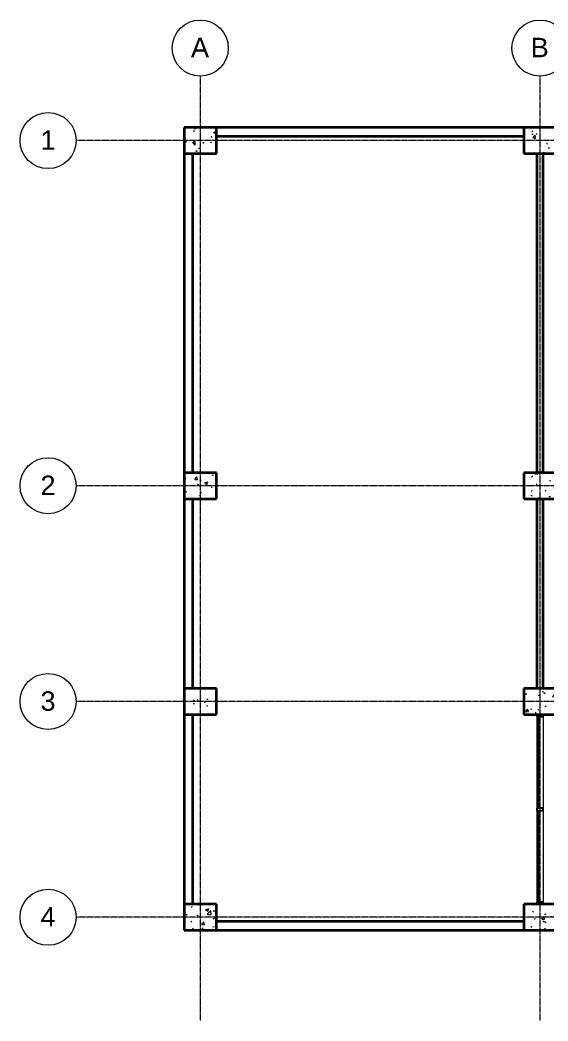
# Model space of a CAD drawing. Header units: millimetres. Extents: x -19238 to 17067, y -6268 to 16930.
# Drawn here: x -19238 to -7007, y -6268 to 16930 of the extents above; entities that cross this region are included whole.
import ezdxf

# ---------------------------------------------------------------- set-up
doc = ezdxf.new("R2010")
doc.units = ezdxf.units.MM
doc.linetypes.add('Grid Line', pattern=[22.225, 12.7, -3.175, 3.175, -3.175])
for name, color, linetype, lineweight in [('A-GLAZ-CURT', 52, 'Continuous', 9), ('A-GLAZ-CWMG', 51, 'Continuous', 9), ('A-WALL', 113, 'Continuous', 9), ('S-COLS', 52, 'Continuous', 9), ('S-GRID', 1, 'Continuous', 9), ('S-GRID-IDEN', 1, 'Continuous', 9)]:
    doc.layers.add(name, color=color, linetype=linetype, lineweight=lineweight)
doc.styles.add('Arial_1', font='arial.ttf', dxfattribs={"height": 450})

# ---------------------------------------------------------------- blocks, each defined once
blk = doc.blocks.new('M_Concrete-Rectangular-Column - 600 x 750mm-V3-Level 2')
at = {"layer": 'S-COLS'}
h = blk.add_hatch(dxfattribs=at)
h.set_pattern_fill('FP_4', color=256, style=0, pattern_type=2)
h.set_pattern_definition([(320, (3862.6, -7192.9), (-63.756, -728.737), [76.2, -838.2]), (265, (3862.6, -7192.9), (764.23, 140.97), [60.96, -670.56]), (10.451, (3857.3, -7253.6), (700.467, -587.77), [64.76, -712.36]), (316.184, (4065.8, -7192.9), (-168.17, -1084.32), [114.3, -1257.3]), (6.636, (4051.8, -7283.2), (989.71, -949.61), [97.14, -1068.54]), (261.184, (4065.8, -7192.9), (989.7, -949.62), [91.44, -1005.84]), (291, (4015, -7294.5), (-409.06, -606.458), [76.2, -838.2]), (236, (4015, -7294.5), (736.75, -247.21), [60.96, -670.56]), (341.451, (3980.94, -7345), (327.685, -853.67), [64.76, -712.36]), (307.5, (3862.63, -7192.87), (338.22, -12.355), [33.528, -628.904, 33.528, -647.192, -673.1]), (307.5, (3862.63, -7192.87), (338.22, -12.355), [-1343.152, 33.528, -639.572]), (277.5, (3862.63, -7192.87), (400.722, -267.279), [33.528, -354.584, 33.528, -613.664, -256.54]), (277.5, (3862.63, -7192.87), (400.722, -267.279), [-1035.304, 33.528, -223.012]), (237.5, (3862.63, -6966.3), (-22.915, -542.363), [33.528, -220.472, 33.528, -1810.512]), (237.5, (3862.63, -6966.3), (-22.915, -542.363), [-287.528, -758.952, 33.528, -1018.032]), (227.5, (3862.63, -6864.7), (101.707, -592.517), [33.528, -296.672, 33.528, -492.76, -746.76]), (227.5, (3862.63, -6864.7), (101.707, -592.517), [-856.49, 33.53, -713.23])])
h.paths.add_polyline_path([(-300, -375), (300, -375), (300, 375), (-300, 375)], flags=0)
at = {"layer": 'S-COLS', "lineweight": 35}
for p, q in [((300, 375), (-300, 375)), ((-300, 375), (-300, -375)), ((300, -375), (300, 375)), ((-300, -375), (300, -375))]:
    blk.add_line(p, q, dxfattribs=at)
blk = doc.blocks.new('M_Concrete-Rectangular-Column - 600 x 750mm-V4-Level 2')
at = {"layer": 'S-COLS'}
h = blk.add_hatch(dxfattribs=at)
h.set_pattern_fill('FP_5', color=256, style=0, pattern_type=2)
h.set_pattern_definition([(320, (3862.6, -15062.9), (-63.756, -728.737), [76.2, -838.2]), (265, (3862.6, -15062.9), (764.228, 140.97), [60.96, -670.56]), (10.451, (3857.3, -15123.6), (700.467, -587.77), [64.76, -712.36]), (316.184, (4065.8, -15062.9), (-168.17, -1084.316), [114.3, -1257.3]), (6.636, (4051.8, -15153.2), (989.71, -949.61), [97.14, -1068.54]), (261.184, (4065.8, -15062.9), (989.7, -949.62), [91.44, -1005.84]), (291, (4015, -15164.5), (-409.06, -606.458), [76.2, -838.2]), (236, (4015, -15164.5), (736.753, -247.21), [60.96, -670.56]), (341.451, (3980.94, -15215), (327.685, -853.668), [64.76, -712.36]), (307.5, (3862.63, -15062.87), (338.22, -12.3547), [33.528, -628.904, 33.528, -647.192, -673.1]), (307.5, (3862.63, -15062.87), (338.22, -12.3547), [-1343.152, 33.528, -639.572]), (277.5, (3862.63, -15062.87), (400.722, -267.279), [33.528, -354.584, 33.528, -870.204]), (277.5, (3862.63, -15062.87), (400.722, -267.279), [-421.64, -613.664, 33.528, -223.012]), (237.5, (3862.63, -14836.3), (-22.9153, -542.3633), [33.528, -220.472, 33.528, -1810.512]), (237.5, (3862.63, -14836.3), (-22.9153, -542.3633), [-287.528, -758.952, 33.528, -1018.032]), (227.5, (3862.63, -14734.7), (101.707, -592.517), [33.528, -296.672, 33.528, -1239.52]), (227.5, (3862.63, -14734.7), (101.707, -592.517), [-363.728, -492.76, 33.528, -713.232])])
h.paths.add_polyline_path([(-300, -375), (300, -375), (300, 375), (-300, 375)], flags=0)
at = {"layer": 'S-COLS', "lineweight": 35}
for p, q in [((300, 375), (-300, 375)), ((-300, 375), (-300, -375)), ((300, -375), (300, 375)), ((-300, -375), (300, -375))]:
    blk.add_line(p, q, dxfattribs=at)
blk = doc.blocks.new('M_Concrete-Rectangular-Column - 600 x 750mm-V8-Level 2')
at = {"layer": 'S-COLS'}
h = blk.add_hatch(dxfattribs=at)
h.set_pattern_fill('FP_9', color=256, style=0, pattern_type=2)
h.set_pattern_definition([(320, (-1137.4, -7192.9), (-63.756, -728.737), [76.2, -838.2]), (265, (-1137.4, -7192.9), (764.23, 140.97), [60.96, -670.56]), (10.451, (-1142.7, -7253.6), (700.467, -587.77), [64.76, -712.36]), (316.184, (-934.2, -7192.9), (-168.17, -1084.32), [114.3, -1257.3]), (6.636, (-948.2, -7283.2), (989.71, -949.61), [97.14, -1068.54]), (261.184, (-934.2, -7192.9), (989.7, -949.62), [91.44, -1005.84]), (291, (-985, -7294.5), (-409.06, -606.46), [76.2, -838.2]), (236, (-985, -7294.5), (736.75, -247.21), [60.96, -670.56]), (341.451, (-1019.06, -7345), (327.685, -853.67), [64.76, -712.36]), (307.5, (-1137.37, -7192.87), (338.22, -12.355), [33.528, -628.904, 33.528, -647.192, -673.1]), (307.5, (-1137.37, -7192.87), (338.22, -12.355), [-1343.152, 33.528, -639.572]), (277.5, (-1137.37, -7192.87), (400.722, -267.279), [33.528, -354.584, 33.528, -870.204]), (277.5, (-1137.37, -7192.87), (400.722, -267.279), [-421.64, -613.664, 33.528, -223.012]), (237.5, (-1137.37, -6966.3), (-22.915, -542.363), [33.528, -220.472, 33.528, -1810.512]), (237.5, (-1137.37, -6966.3), (-22.915, -542.363), [-287.528, -758.952, 33.528, -1018.032]), (227.5, (-1137.37, -6864.7), (101.707, -592.517), [33.53, -296.67, 33.53, -1239.52]), (227.5, (-1137.37, -6864.7), (101.707, -592.517), [-363.73, -492.76, 33.53, -713.23])])
h.paths.add_polyline_path([(-300, -375), (300, -375), (300, 375), (-300, 375)], flags=0)
at = {"layer": 'S-COLS', "lineweight": 35}
for p, q in [((300, 375), (-300, 375)), ((-300, 375), (-300, -375)), ((300, -375), (300, 375)), ((-300, -375), (300, -375))]:
    blk.add_line(p, q, dxfattribs=at)
blk = doc.blocks.new('M_Concrete-Rectangular-Column - 600 x 750mm-V9-Level 2')
at = {"layer": 'S-COLS'}
h = blk.add_hatch(dxfattribs=at)
h.set_pattern_fill('FP_10', color=256, style=0, pattern_type=2)
h.set_pattern_definition([(320, (-1137.4, -15062.9), (-63.756, -728.737), [76.2, -838.2]), (265, (-1137.4, -15062.9), (764.228, 140.97), [60.96, -670.56]), (10.451, (-1142.7, -15123.6), (700.467, -587.77), [64.76, -712.36]), (316.184, (-934.2, -15062.9), (-168.17, -1084.316), [114.3, -1257.3]), (6.636, (-948.2, -15153.2), (989.71, -949.61), [97.14, -1068.54]), (261.184, (-934.2, -15062.9), (989.7, -949.62), [91.44, -1005.84]), (291, (-985, -15164.5), (-409.06, -606.458), [76.2, -838.2]), (236, (-985, -15164.5), (736.753, -247.21), [60.96, -670.56]), (341.451, (-1019.06, -15215), (327.685, -853.668), [64.76, -712.36]), (307.5, (-1137.37, -15062.87), (338.22, -12.3547), [33.528, -628.904, 33.528, -1320.292]), (307.5, (-1137.37, -15062.87), (338.22, -12.3547), [-695.96, -647.192, 33.528, -639.572]), (277.5, (-1137.37, -15062.87), (400.722, -267.279), [33.528, -354.584, 33.528, -870.204]), (277.5, (-1137.37, -15062.87), (400.722, -267.279), [-421.64, -613.664, 33.528, -223.012]), (237.5, (-1137.37, -14836.3), (-22.9153, -542.3633), [33.528, -220.472, 33.528, -1810.512]), (237.5, (-1137.37, -14836.3), (-22.9153, -542.3633), [-287.528, -758.952, 33.528, -1018.032]), (227.5, (-1137.37, -14734.7), (101.707, -592.517), [33.528, -296.672, 33.528, -1239.52]), (227.5, (-1137.37, -14734.7), (101.707, -592.517), [-363.728, -492.76, 33.528, -713.232])])
h.paths.add_polyline_path([(-300, -375), (300, -375), (300, 375), (-300, 375)], flags=0)
at = {"layer": 'S-COLS', "lineweight": 35}
for p, q in [((300, 375), (-300, 375)), ((-300, 375), (-300, -375)), ((300, -375), (300, 375)), ((-300, -375), (300, -375))]:
    blk.add_line(p, q, dxfattribs=at)
blk = doc.blocks.new('M_Concrete-Rectangular-Column - 600 x 750mm-V13-Level 2')
at = {"layer": 'S-COLS'}
h = blk.add_hatch(dxfattribs=at)
h.set_pattern_fill('FP_14', color=256, style=0, pattern_type=2)
h.set_pattern_definition([(320, (-6137.4, -7192.9), (-63.756, -728.737), [76.2, -838.2]), (265, (-6137.4, -7192.9), (764.23, 140.97), [60.96, -670.56]), (10.451, (-6142.7, -7253.6), (700.467, -587.77), [64.76, -712.36]), (316.184, (-5934.2, -7192.9), (-168.17, -1084.32), [114.3, -1257.3]), (6.636, (-5948.2, -7283.2), (989.71, -949.61), [97.14, -1068.54]), (261.184, (-5934.2, -7192.9), (989.7, -949.62), [91.44, -1005.84]), (291, (-5985, -7294.5), (-409.06, -606.458), [76.2, -838.2]), (236, (-5985, -7294.5), (736.753, -247.21), [60.96, -670.56]), (341.451, (-6019.06, -7345), (327.685, -853.67), [64.76, -712.36]), (307.5, (-6137.37, -7192.87), (338.22, -12.355), [33.528, -628.904, 33.528, -647.192, -673.1]), (307.5, (-6137.37, -7192.87), (338.22, -12.355), [-1343.152, 33.528, -639.572]), (277.5, (-6137.37, -7192.87), (400.722, -267.279), [33.528, -354.584, 33.528, -870.204]), (277.5, (-6137.37, -7192.87), (400.722, -267.279), [-421.64, -613.664, 33.528, -223.012]), (237.5, (-6137.37, -6966.3), (-22.915, -542.363), [33.528, -220.472, 33.528, -1810.512]), (237.5, (-6137.37, -6966.3), (-22.915, -542.363), [-287.528, -758.952, 33.528, -1018.032]), (227.5, (-6137.37, -6864.7), (101.707, -592.517), [33.528, -296.672, 33.528, -1239.52]), (227.5, (-6137.37, -6864.7), (101.707, -592.517), [-363.728, -492.76, 33.528, -713.232])])
h.paths.add_polyline_path([(-300, 375), (-300, -375), (300, -375), (300, 375)], flags=0)
at = {"layer": 'S-COLS', "lineweight": 35}
for p, q in [((300, 375), (-300, 375)), ((-300, 375), (-300, -375)), ((300, -375), (300, 375)), ((-300, -375), (300, -375))]:
    blk.add_line(p, q, dxfattribs=at)
blk = doc.blocks.new('M_Concrete-Rectangular-Column - 600 x 750mm-V14-Level 2')
at = {"layer": 'S-COLS'}
h = blk.add_hatch(dxfattribs=at)
h.set_pattern_fill('FP_15', color=256, style=0, pattern_type=2)
h.set_pattern_definition([(320, (-6137.4, -15062.9), (-63.756, -728.737), [76.2, -838.2]), (265, (-6137.4, -15062.9), (764.228, 140.97), [60.96, -670.56]), (10.451, (-6142.7, -15123.6), (700.467, -587.77), [64.76, -712.36]), (316.184, (-5934.2, -15062.9), (-168.17, -1084.316), [114.3, -1257.3]), (6.636, (-5948.2, -15153.2), (989.71, -949.61), [97.14, -1068.54]), (261.184, (-5934.2, -15062.9), (989.7, -949.62), [91.44, -1005.84]), (291, (-5985, -15164.5), (-409.06, -606.458), [76.2, -838.2]), (236, (-5985, -15164.5), (736.753, -247.21), [60.96, -670.56]), (341.451, (-6019.06, -15215), (327.685, -853.668), [64.76, -712.36]), (307.5, (-6137.37, -15062.87), (338.22, -12.3547), [33.528, -628.904, 33.528, -1320.292]), (307.5, (-6137.37, -15062.87), (338.22, -12.3547), [-695.96, -647.192, 33.528, -639.572]), (277.5, (-6137.37, -15062.87), (400.722, -267.279), [33.528, -354.584, 33.528, -870.204]), (277.5, (-6137.37, -15062.87), (400.722, -267.279), [-421.64, -613.664, 33.528, -223.012]), (237.5, (-6137.37, -14836.3), (-22.9153, -542.3633), [33.528, -220.472, 33.528, -1810.512]), (237.5, (-6137.37, -14836.3), (-22.9153, -542.3633), [-287.528, -758.952, 33.528, -1018.032]), (227.5, (-6137.37, -14734.7), (101.707, -592.517), [33.528, -296.672, 33.528, -1239.52]), (227.5, (-6137.37, -14734.7), (101.707, -592.517), [-363.728, -492.76, 33.528, -713.232])])
h.paths.add_polyline_path([(-300, 375), (-300, -375), (300, -375), (300, 375)], flags=0)
at = {"layer": 'S-COLS', "lineweight": 35}
for p, q in [((300, 375), (-300, 375)), ((-300, 375), (-300, -375)), ((300, -375), (300, 375)), ((-300, -375), (300, -375))]:
    blk.add_line(p, q, dxfattribs=at)
blk = doc.blocks.new('M_Concrete-Rectangular-Column - 600 x 750mm-V18-Level 2')
at = {"layer": 'S-COLS'}
h = blk.add_hatch(dxfattribs=at)
h.set_pattern_fill('FP_19', color=256, style=0, pattern_type=2)
h.set_pattern_definition([(320, (-14137.4, -7192.9), (-63.756, -728.737), [76.2, -838.2]), (265, (-14137.4, -7192.9), (764.228, 140.97), [60.96, -670.56]), (10.451, (-14142.7, -7253.6), (700.467, -587.77), [64.76, -712.36]), (316.184, (-13934.2, -7192.9), (-168.17, -1084.316), [114.3, -1257.3]), (6.636, (-13948.2, -7283.2), (989.71, -949.61), [97.14, -1068.54]), (261.184, (-13934.2, -7192.9), (989.7, -949.62), [91.44, -1005.84]), (291, (-13985, -7294.5), (-409.06, -606.458), [76.2, -838.2]), (236, (-13985, -7294.5), (736.753, -247.21), [60.96, -670.56]), (341.451, (-14019.06, -7345), (327.685, -853.668), [64.76, -712.36]), (307.5, (-14137.37, -7192.87), (338.22, -12.3547), [33.528, -628.904, 33.528, -1320.292]), (307.5, (-14137.37, -7192.87), (338.22, -12.3547), [-695.96, -647.192, 33.528, -639.572]), (277.5, (-14137.37, -7192.87), (400.722, -267.279), [33.528, -354.584, 33.528, -870.204]), (277.5, (-14137.37, -7192.87), (400.722, -267.279), [-421.64, -613.664, 33.528, -223.012]), (237.5, (-14137.37, -6966.3), (-22.9153, -542.3633), [33.528, -220.472, 33.528, -1810.512]), (237.5, (-14137.37, -6966.3), (-22.9153, -542.3633), [-287.528, -758.952, 33.528, -1018.032]), (227.5, (-14137.37, -6864.7), (101.707, -592.517), [33.528, -296.672, 33.528, -1239.52]), (227.5, (-14137.37, -6864.7), (101.707, -592.517), [-363.728, -492.76, 33.528, -713.232])])
h.paths.add_polyline_path([(-300, 375), (-300, -375), (300, -375), (300, 375)], flags=0)
at = {"layer": 'S-COLS', "lineweight": 35}
for p, q in [((300, 375), (-300, 375)), ((-300, 375), (-300, -375)), ((300, -375), (300, 375)), ((-300, -375), (300, -375))]:
    blk.add_line(p, q, dxfattribs=at)
blk = doc.blocks.new('M_Concrete-Rectangular-Column - 600 x 750mm-V19-Level 2')
at = {"layer": 'S-COLS'}
h = blk.add_hatch(dxfattribs=at)
h.set_pattern_fill('FP_20', color=256, style=0, pattern_type=2)
h.set_pattern_definition([(320, (-14137.4, -15062.9), (-63.756, -728.737), [76.2, -838.2]), (265, (-14137.4, -15062.9), (764.228, 140.972), [60.96, -670.56]), (10.451, (-14142.7, -15123.6), (700.467, -587.77), [64.76, -712.36]), (316.184, (-13934.2, -15062.9), (-168.17, -1084.316), [114.3, -1257.3]), (6.636, (-13948.2, -15153.2), (989.71, -949.61), [97.14, -1068.54]), (261.184, (-13934.2, -15062.9), (989.7, -949.62), [91.44, -1005.84]), (291, (-13985, -15164.5), (-409.06, -606.458), [76.2, -838.2]), (236, (-13985, -15164.5), (736.753, -247.208), [60.96, -670.56]), (341.451, (-14019.06, -15215), (327.685, -853.668), [64.76, -712.36]), (307.5, (-14137.37, -15062.87), (338.22, -12.3547), [33.528, -628.904, 33.528, -1320.292]), (307.5, (-14137.37, -15062.87), (338.22, -12.3547), [-695.96, -647.192, 33.528, -639.572]), (277.5, (-14137.37, -15062.87), (400.722, -267.279), [33.528, -354.584, 33.528, -870.204]), (277.5, (-14137.37, -15062.87), (400.722, -267.279), [-421.64, -613.664, 33.528, -223.012]), (237.5, (-14137.37, -14836.3), (-22.9153, -542.3633), [33.528, -220.472, 33.528, -1810.512]), (237.5, (-14137.37, -14836.3), (-22.9153, -542.3633), [-287.528, -758.952, 33.528, -1018.032]), (227.5, (-14137.37, -14734.7), (101.707, -592.517), [33.528, -296.672, 33.528, -1239.52]), (227.5, (-14137.37, -14734.7), (101.707, -592.517), [-363.728, -492.76, 33.528, -713.232])])
h.paths.add_polyline_path([(-300, 375), (-300, -375), (300, -375), (300, 375)], flags=0)
at = {"layer": 'S-COLS', "lineweight": 35}
for p, q in [((300, 375), (-300, 375)), ((-300, 375), (-300, -375)), ((300, -375), (300, 375)), ((-300, -375), (300, -375))]:
    blk.add_line(p, q, dxfattribs=at)
blk = doc.blocks.new('System Panel - Glazed-365265-Level 2')
at = {"layer": 'A-GLAZ-CURT', "lineweight": 18}
for p, q in [((1062.5, 49.5), (-1062.5, 49.5)), ((-1062.5, 49.5), (-1062.5, 24.5)), ((-1062.5, 24.5), (1062.5, 24.5)), ((1062.5, 24.5), (1062.5, 49.5))]:
    blk.add_line(p, q, dxfattribs=at)
blk = doc.blocks.new('Rectangular Mullion - 50mm x 150mm-365263-Level 2')
at = {"layer": 'A-GLAZ-CWMG'}
for p, q in [((-7268, -1388), (-7268, -3513)), ((-7118, -1388), (-7118, -3513))]:
    blk.add_line(p, q, dxfattribs=at)
blk = doc.blocks.new('Rectangular Mullion - 50mm x 150mm-365163-Level 2')
at = {"layer": 'A-GLAZ-CWMG', "lineweight": 25}
for p, q in [((-50, 75), (0, 75)), ((-50, -75), (-50, 75)), ((0, -75), (-50, -75))]:
    blk.add_line(p, q, dxfattribs=at)
blk = doc.blocks.new('Rectangular Mullion - 50mm x 150mm-365164-Level 2')
at = {"layer": 'A-GLAZ-CWMG', "lineweight": 25}
for p, q in [((0, 75), (-50, 75)), ((-50, 75), (-50, -75)), ((-50, -75), (0, -75))]:
    blk.add_line(p, q, dxfattribs=at)
blk = doc.blocks.new('Rectangular Mullion - 50mm x 150mm-365264-Level 2')
at = {"layer": 'A-GLAZ-CWMG', "lineweight": 25}
for p, q in [((-25, 75), (25, 75)), ((-25, -75), (-25, 75)), ((25, 75), (25, -75)), ((25, -75), (-25, -75))]:
    blk.add_line(p, q, dxfattribs=at)
blk = doc.blocks.new('Grid - M_Grid Head - Circle-45800-Level 2')
at = {"layer": 'S-GRID-IDEN'}
blk.add_circle((0, 0), 6.5, dxfattribs=at)

msp = doc.modelspace()

# ---------------------------------------------------------------- linework, layer by layer
at = {"layer": 'A-WALL', "lineweight": 35}
for p, q in [((-7568, 14437), (-14688, 14437)), ((-14688, 14237), (-7568, 14237)), ((-15438, 13837), (-15438, 6437)), ((-15238, 6437), (-15238, 13837)), ((-7268, 13837), (-7268, 6437)), ((-7118, 6437), (-7118, 13837)), ((-15438, 5837), (-15438, 1437)), ((-15238, 1437), (-15238, 5837)), ((-7268, 5837), (-7268, 1437)), ((-7118, 1437), (-7118, 5837)), ((-15438, 837), (-15438, -3563)), ((-15238, -3563), (-15238, 837)), ((-7568, -3963), (-14688, -3963)), ((-14688, -4163), (-7568, -4163))]:
    msp.add_line(p, q, dxfattribs=at)
at = {"layer": 'S-GRID', "linetype": 'Grid Line'}
for p, q in [((-15063, 15630), (-15063, -6268)), ((-7193, 15630), (-7193, -6268)), ((16679, 14137), (-17938, 14137)), ((16679, 6137), (-17938, 6137)), ((16679, 1137), (-17938, 1137)), ((16679, -3863), (-17938, -3863))]:
    msp.add_line(p, q, dxfattribs=at)

# ---------------------------------------------------------------- block references
at = {"layer": 'A-GLAZ-CURT', "rotation": 89.99999999999993}
for p in [(-7193, -275), (-7193, -2450)]:
    msp.add_blockref('System Panel - Glazed-365265-Level 2', p, dxfattribs=at)
at = {"layer": 'A-GLAZ-CWMG', "extrusion": (0, 0, -1), "rotation": 90.00000000000007}
for name, p in [('Rectangular Mullion - 50mm x 150mm-365163-Level 2', (7193, 837)), ('Rectangular Mullion - 50mm x 150mm-365264-Level 2', (7193, -1363))]:
    msp.add_blockref(name, p, dxfattribs=at)
at = {"layer": 'A-GLAZ-CWMG'}
for p in [(0, 2175), (0, 0)]:
    msp.add_blockref('Rectangular Mullion - 50mm x 150mm-365263-Level 2', p, dxfattribs=at)
at = {"layer": 'A-GLAZ-CWMG', "rotation": 269.9999999999999}
msp.add_blockref('Rectangular Mullion - 50mm x 150mm-365164-Level 2', (-7193, -3563), dxfattribs=at)
at = {"layer": 'S-COLS', "rotation": 90.0000000000001}
for name, p in [('M_Concrete-Rectangular-Column - 600 x 750mm-V19-Level 2', (-15063, 14137)), ('M_Concrete-Rectangular-Column - 600 x 750mm-V18-Level 2', (-7193, 14137)), ('M_Concrete-Rectangular-Column - 600 x 750mm-V14-Level 2', (-15063, 6137)), ('M_Concrete-Rectangular-Column - 600 x 750mm-V13-Level 2', (-7193, 6137)), ('M_Concrete-Rectangular-Column - 600 x 750mm-V9-Level 2', (-15063, 1137)), ('M_Concrete-Rectangular-Column - 600 x 750mm-V8-Level 2', (-7193, 1137)), ('M_Concrete-Rectangular-Column - 600 x 750mm-V4-Level 2', (-15063, -3863)), ('M_Concrete-Rectangular-Column - 600 x 750mm-V3-Level 2', (-7193, -3863))]:
    msp.add_blockref(name, p, dxfattribs=at)
at = {"layer": 'S-GRID-IDEN', "xscale": 99.99999999999993, "yscale": 99.99999999999993, "zscale": 99.99999999999993}
for p, rotation in [((-15063, 16280), 180), ((-7193, 16280), 180), ((-18588, 14137), 90.00000000000001), ((-18588, 6137), 90.00000000000001), ((-18588, 1137), 90.00000000000001), ((-18588, -3863), 90.00000000000001)]:
    msp.add_blockref('Grid - M_Grid Head - Circle-45800-Level 2', p, dxfattribs=dict(at, rotation=rotation))

# ---------------------------------------------------------------- texts
at = {"layer": 'S-GRID-IDEN', "char_height": 450, "attachment_point": 1, "style": 'Arial_1'}
for s, insert, width in [('\\fArial|b0|i0|c136|p34|;A', (-15278, 16518), 513.08), ('\\fArial|b0|i0|c136|p34|;B', (-7408, 16518), 513.08), ('\\fArial|b0|i0|c136|p34|;1', (-18764, 14372), 424.89), ('\\fArial|b0|i0|c136|p34|;2', (-18764, 6372), 424.89), ('\\fArial|b0|i0|c136|p34|;3', (-18764, 1372), 424.89), ('\\fArial|b0|i0|c136|p34|;4', (-18764, -3628), 424.89)]:
    msp.add_mtext(s, dxfattribs=dict(at, insert=insert, width=width))

doc.saveas('drawing.dxf')
